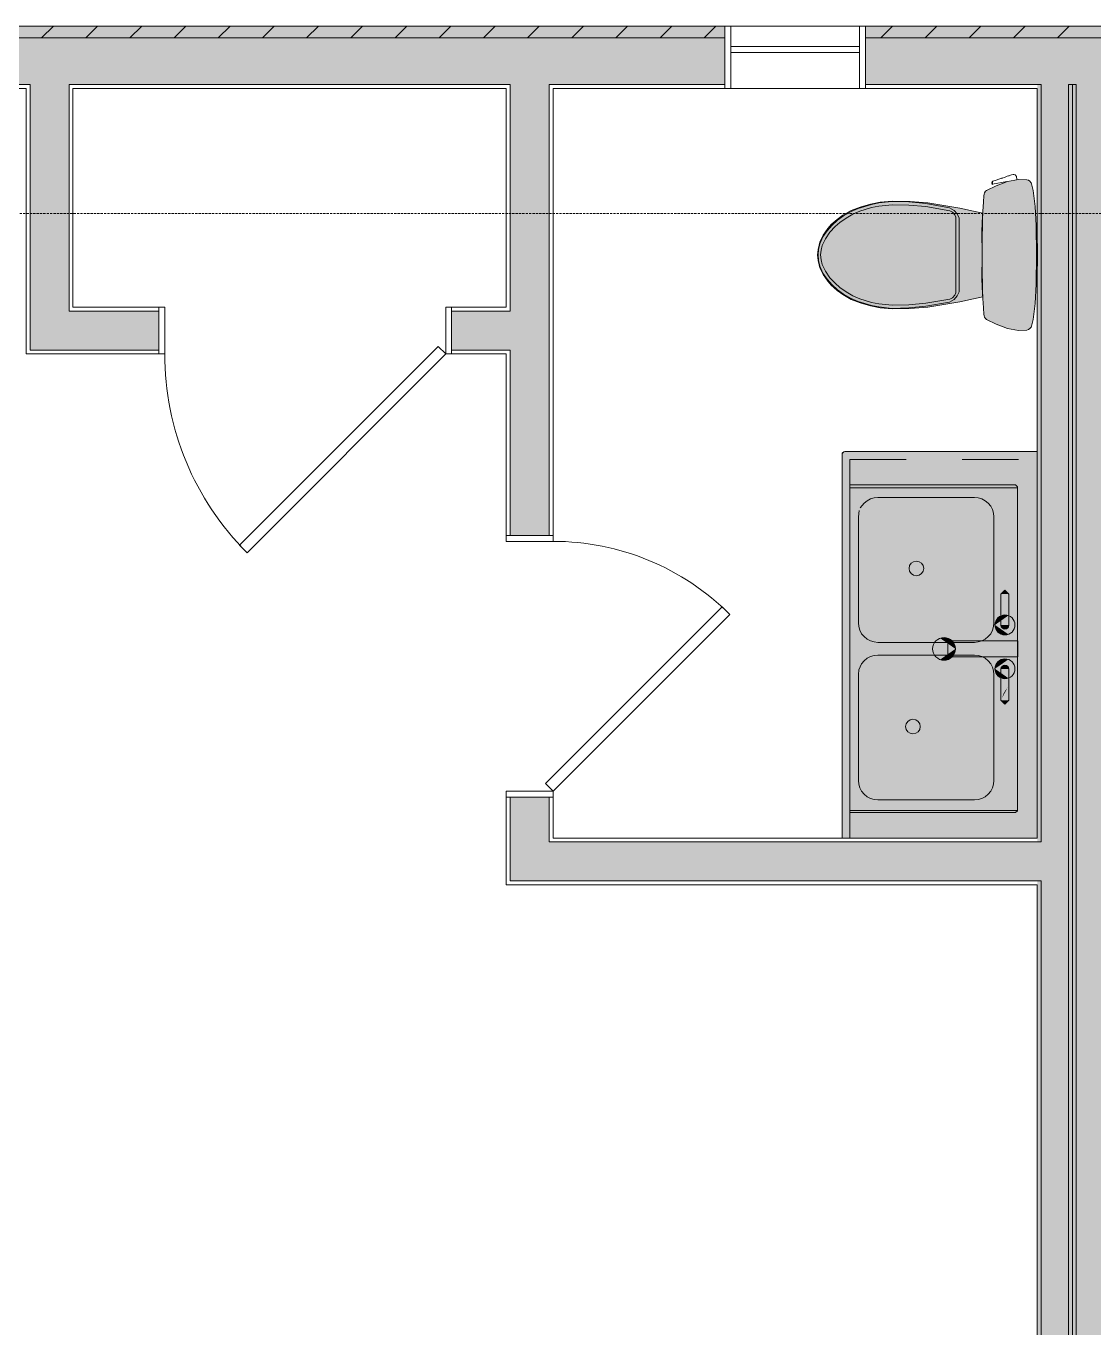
# Model space of a CAD drawing. Header units: inches. Extents: x 99 to 12024, y -5408 to 2559.
# Drawn here: x 8073.6 to 8210.4, y -4565.7 to -4399 of the extents above; entities that cross this region are included whole.
import ezdxf

# ---------------------------------------------------------------- set-up
doc = ezdxf.new("R2010")
doc.units = ezdxf.units.IN
doc.header["$LTSCALE"] = 96
doc.header["$MEASUREMENT"] = 0
doc.linetypes.add('Dash', pattern=[0.22499999999999998, 0.15, -0.075])
doc.linetypes.add('Dot', pattern=[0.15, 0.075, -0.075])
for name, color, linetype, lineweight, true_color in [('Cabinets_  Base', 7, 'Dot', 5, 0xd4b6b5), ('Cabinets_ Countertops', 7, 'Continuous', 5, 0x804040), ('CAD_  Default', 7, 'Continuous', 18, 0x000000), ('Hatch', 7, 'Continuous', 0, 0x919191)]:
    doc.layers.add(name, color=color, linetype=linetype, lineweight=lineweight, true_color=true_color)
for name, color, linetype, lineweight in [('Doors', 5, 'Continuous', 5), ('Fixtures_ Interior', 231, 'Continuous', 0), ('Walls_  Normal', 6, 'Continuous', 13), ('Windows', 5, 'Continuous', 5)]:
    doc.layers.add(name, color=color, linetype=linetype, lineweight=lineweight)

# ---------------------------------------------------------------- blocks, each defined once
blk = doc.blocks.new('Double Sink Wide')
at = {"layer": 'Fixtures_ Interior', "color": 17, "lineweight": 0, "true_color": 0x804040, "transparency": 33554687}
for points in [[(-21.00000000000006, 21.19526962928887), (-20.7501071289019, 21.44516250038703), (20.7501071289019, 21.44516250038703), (21.00000000000006, 21.19526962928887), (21.00000000000006, 0.05803610544137427), (20.94196389455868, 0), (-20.94196389455863, 0), (-21.00000000000003, 0.05803610544140187)], [(1.043057822756339, 21.489781456831), (1.043057822756339, 12.5490711028458), (-1.017602349023434, 12.5490711028458), (-1.017602349023434, 21.489781456831)]]:
    blk.add_lwpolyline(points, close=True, dxfattribs=at)
for points in [[(-6.996164103302362, 19.33899627645303), (-7.499987476498063, 19.8428196496501), (-6.996164103302362, 20.36401624261214), (-3.017696777022138, 20.36401624261214, -0.9830508474576397), (-3.017696777022138, 19.33899627645303)], [(2.61689773807484, 19.33899627645303, -0.9830508474575306), (2.61689773807484, 20.36401624261214), (6.612738284118677, 20.36401624261214), (7.099188437550765, 19.8428196496501), (6.612738284118677, 19.33899627645303)]]:
    blk.add_lwpolyline(points, format="xyb", close=True, dxfattribs=at)
for points in [[(-17.70403043927257, 1.160372627611196), (-16.87676640670048, 1.078893505888004), (-3.311081762230458, 1.078893505888004), (-2.823563710102633, 1.126910030611839), (-2.35478274258702, 1.269114692571179), (-1.922751157355322, 1.50003864485052), (-1.544073164319059, 1.810811178597874), (-1.233298190211542, 2.189491611994185), (-1.002371797572152, 2.621523197225997), (-0.8601695759728614, 3.090306605101659), (-0.8121530512490267, 3.577822216869436), (-0.8121530512490267, 15.94709082062036), (-0.8601695759728614, 16.43460765256816), (-1.002371797572152, 16.9033898402638), (-1.233298190211542, 17.3354214254955), (-1.544073164319059, 17.71410063871178), (-1.922751157355322, 18.02487439263928), (-2.35478274258702, 18.25579956509864), (-2.823563710102633, 18.39800300687796), (-3.311081762230458, 18.44601953160179), (-16.87676640670048, 18.44601953160179), (-17.36428201846826, 18.39800300687796), (-17.8330642061639, 18.25579956509864), (-18.26509701157573, 18.02487439263928), (-18.64377622479202, 17.71410063871178), (-18.95454875853949, 17.3354214254955), (-19.18547515117888, 16.9033898402638), (-19.3276798131381, 16.43460765256816), (-19.37569511768203, 15.94709082062036), (-19.37569511768203, 3.577822216869436), (-19.3276798131381, 3.090306605101659), (-19.18547515117888, 2.621523197225997), (-18.95454875853949, 2.189491611994185), (-18.64377622479202, 1.810811178597874), (-18.02839886046073, 1.305786408160286)], [(1.934759768211904, 1.493184785924655), (2.718353893306755, 1.141306652506273), (3.311079321870409, 1.078893505888004), (16.87676274616041, 1.078893505888004), (17.36428323864828, 1.126910030611839), (17.83306176580385, 1.269114692571179), (18.26509335103566, 1.50003864485052), (18.64377378443197, 1.810811178597874), (18.95454875853949, 2.189491611994185), (19.18547515117888, 2.621523197225997), (19.3276798131381, 3.090306605101659), (19.37569145714195, 3.577822216869436), (19.37569145714195, 15.94709082062036), (19.3276798131381, 16.43460765256816), (19.18547515117888, 16.9033898402638), (18.95454875853949, 17.3354214254955), (18.64377378443197, 17.71410063871178), (18.26509335103566, 18.02487439263928), (17.83306176580385, 18.25579956509864), (17.36428323864828, 18.39800300687796), (16.87676274616041, 18.44601953160179), (3.311079321870409, 18.44601953160179), (2.823563710102633, 18.39800300687796), (2.35478030222697, 18.25579956509864), (1.922748716995272, 18.02487439263928), (1.54407072395901, 17.71410063871178), (1.233295749851493, 17.3354214254955), (1.002369357212103, 16.9033898402638), (0.8601671356128122, 16.43460765256816), (0.8121506108889776, 15.94709082062036), (0.8121506108889776, 3.577822216869436), (0.8601671356128122, 3.090306605101659), (1.002369357212103, 2.621523197225997), (1.233295749851493, 2.189491611994185), (1.54407072395901, 1.810811178597874), (1.922748716995272, 1.500038644850456)]]:
    blk.add_lwpolyline(points, dxfattribs=at)
for centre, radius in [((-3.043756606670286, 19.85150625953281), 1.280501763355301), ((2.573464688661261, 19.85150625953281), 1.276961198707901), ((0.02317909966535581, 12.04906957523167), 1.457378723090983), ((-10.273955016402, 8.505131054812182), 0.9375), ((9.97584368163308, 8.067631054812182), 0.9375)]:
    blk.add_circle(centre, radius, dxfattribs=at)
at = {"layer": 'Fixtures_ Interior', "color": 7, "lineweight": 0, "true_color": 0xffffff, "transparency": 33554687}
for points in [[(-20.7501071289019, 21.44516250038703), (-20.94196389455863, 0), (-20.7501071289019, 21.44516250038703), (-21.00000000000006, 21.19526962928887)], [(-21.00000000000006, 21.19526962928887), (-20.94196389455863, 0), (-21.00000000000006, 21.19526962928887), (-21.00000000000006, 0.05803610544137427)], [(20.94196389455868, 0), (-20.94196389455863, 0), (20.94196389455868, 0), (20.7501071289019, 21.44516250038703)], [(20.7501071289019, 21.44516250038703), (-20.94196389455863, 0), (20.7501071289019, 21.44516250038703), (-20.7501071289019, 21.44516250038703)], [(-7.499987476498063, 19.8428196496501), (-6.996164103302362, 20.36401624261214), (-7.499987476498063, 19.8428196496501), (-6.996164103302362, 19.33899627645303)], [(-6.996164103302362, 19.33899627645303), (-6.996164103302362, 20.36401624261214), (-6.996164103302362, 19.33899627645303), (-3.017696777022138, 19.33899627645303)], [(-3.017696777022138, 19.33899627645303), (-6.996164103302362, 20.36401624261214), (-3.017696777022138, 19.33899627645303), (-3.017696777022138, 20.36401624261214)], [(-3.043756606670286, 18.57100449617735), (-4.247034664598687, 20.28946365616446), (-4.324258370026655, 19.85150625953281), (-4.304804670968224, 20.07386305723855)], [(-3.043756606670286, 18.57100449617735), (-4.024677866893398, 20.6745969271991), (-4.247034664598687, 20.28946365616446), (-4.152703663326974, 20.49175714121054)], [(-3.043756606670286, 18.57100449617735), (-3.684007488347561, 20.96045331618905), (-4.024677866893398, 20.6745969271991), (-3.866847274337488, 20.83242751975502)], [(-3.043756606670286, 18.57100449617735), (-3.266113404377393, 21.11255432383075), (-3.684007488347561, 20.96045331618905), (-3.481714003302841, 21.05478431746121)], [(-3.043756606670286, 18.57100449617735), (-2.821399808964998, 21.11255432383075), (-3.266113404377393, 21.11255432383075), (-3.043756606670286, 21.13200802288782)], [(-3.043756606670286, 18.57100449617735), (-2.403505724993011, 20.96045331618905), (-2.821399808964998, 21.11255432383075), (-2.60579921003955, 21.05478431746121)], [(-3.043756606670286, 18.57100449617735), (-2.062835346448992, 20.6745969271991), (-2.403505724993011, 20.96045331618905), (-2.220665939004903, 20.83242751975502)], [(-3.043756606670286, 18.57100449617735), (-1.840478548741885, 20.28946365616446), (-2.062835346448992, 20.6745969271991), (-1.934809550013597, 20.49175714121054)], [(-3.043756606670286, 18.57100449617735), (-1.763254843315735, 19.85150625953281), (-1.840478548741885, 20.28946365616446), (-1.782708542372347, 20.07386305723855)], [(-2.959552520509533, 20.35970589257965), (-2.513873403826437, 19.85150625953281), (-2.959552520509533, 20.35970589257965), (-3.017696777022138, 20.36401624261214)], [(-2.513873403826437, 19.85150625953281), (-2.714416374956272, 19.44484534260198), (-2.513873403826437, 19.85150625953281), (-3.017696777022138, 20.36401624261214)], [(-2.714416374956272, 19.44484534260198), (-2.959552520509533, 19.34330662648551), (-2.714416374956272, 19.44484534260198), (-3.017696777022138, 20.36401624261214)], [(-3.017696777022138, 19.33899627645303), (-3.017696777022138, 20.36401624261214), (-3.017696777022138, 19.33899627645303), (-2.959552520509533, 19.34330662648551)], [(-2.893791545495333, 20.34662522135829), (-2.830300534944399, 20.32507292742719), (-2.893791545495333, 20.34662522135829), (-2.959552520509533, 20.35970589257965)], [(-2.959552520509533, 20.35970589257965), (-2.830300534944399, 20.32507292742719), (-2.959552520509533, 20.35970589257965), (-2.714416374956272, 20.25816717646364)], [(-2.714416374956272, 20.25816717646364), (-2.582546754494615, 20.10779869335636), (-2.714416374956272, 20.25816717646364), (-2.959552520509533, 20.35970589257965)], [(-2.959552520509533, 20.35970589257965), (-2.582546754494615, 20.10779869335636), (-2.959552520509533, 20.35970589257965), (-2.513873403826437, 19.85150625953281)], [(-2.830300534944399, 20.32507292742719), (-2.770165837649984, 20.29541777651082), (-2.830300534944399, 20.32507292742719), (-2.714416374956272, 20.25816717646364)], [(-2.664006035625789, 20.2139584953801), (-2.582546754494615, 20.10779869335636), (-2.664006035625789, 20.2139584953801), (-2.714416374956272, 20.25816717646364)], [(-2.619797354542243, 20.16354815605007), (-2.582546754494615, 20.10779869335636), (-2.619797354542243, 20.16354815605007), (-2.664006035625789, 20.2139584953801)], [(-2.552891603578246, 20.0476639960624), (-2.531339309647592, 19.98417298551146), (-2.552891603578246, 20.0476639960624), (-2.582546754494615, 20.10779869335636)], [(-2.582546754494615, 20.10779869335636), (-2.531339309647592, 19.98417298551146), (-2.582546754494615, 20.10779869335636), (-2.513873403826437, 19.85150625953281)], [(-1.017602349023434, 21.489781456831), (1.043057822756339, 21.489781456831), (-1.017602349023434, 21.489781456831), (1.043057822756339, 12.5490711028458)], [(1.043057822756339, 12.5490711028458), (-1.017602349023434, 12.5490711028458), (1.043057822756339, 12.5490711028458), (-1.017602349023434, 21.489781456831)], [(2.573464688661261, 18.57454506082456), (1.373513673204798, 20.28825271173616), (1.296503489953466, 19.85150625953281), (1.315903399878152, 20.07324824463956)], [(2.573464688661261, 18.57454506082456), (1.595255658312453, 20.67232109611257), (1.373513673204798, 20.28825271173616), (1.467583850933806, 20.48998685888671)], [(2.573464688661261, 18.57454506082456), (1.934984089306454, 20.95738709726072), (1.595255658312453, 20.67232109611257), (1.752649852081959, 20.82971528988116)], [(2.573464688661261, 18.57454506082456), (2.351722703553605, 21.10906754831592), (1.934984089306454, 20.95738709726072), (2.136718236457455, 21.05145727498837)], [(2.117459599478025, 19.91841201049635), (2.61689773807484, 20.36401624261214), (2.117459599478025, 19.91841201049635), (2.11307436487732, 19.85150625953281)], [(2.11307436487732, 19.85150625953281), (2.61689773807484, 20.36401624261214), (2.11307436487732, 19.85150625953281), (2.117459599478025, 19.78460050856927)], [(2.117459599478025, 19.78460050856927), (2.61689773807484, 20.36401624261214), (2.117459599478025, 19.78460050856927), (2.130540270700294, 19.71883953355416)], [(2.117459599478025, 19.91841201049635), (2.130540270700294, 19.98417298551146), (2.117459599478025, 19.91841201049635), (2.61689773807484, 20.36401624261214)], [(2.152092564630948, 19.65534852300277), (2.130540270700294, 19.71883953355416), (2.152092564630948, 19.65534852300277), (2.61689773807484, 20.36401624261214)], [(2.130540270700294, 19.98417298551146), (2.152092564630948, 20.0476639960624), (2.130540270700294, 19.98417298551146), (2.61689773807484, 20.36401624261214)], [(2.181747715547317, 19.59521382570881), (2.152092564630948, 19.65534852300277), (2.181747715547317, 19.59521382570881), (2.61689773807484, 20.36401624261214)], [(2.152092564630948, 20.0476639960624), (2.181747715547317, 20.10779869335636), (2.152092564630948, 20.0476639960624), (2.61689773807484, 20.36401624261214)], [(2.218998315594945, 19.53946436301555), (2.181747715547317, 19.59521382570881), (2.218998315594945, 19.53946436301555), (2.61689773807484, 20.36401624261214)], [(2.218998315594945, 20.16354815605007), (2.61689773807484, 20.36401624261214), (2.218998315594945, 20.16354815605007), (2.181747715547317, 20.10779869335636)], [(2.218998315594945, 19.53946436301555), (2.61689773807484, 20.36401624261214), (2.218998315594945, 19.53946436301555), (2.263206996678491, 19.48905402368553)], [(2.263206996678491, 20.2139584953801), (2.61689773807484, 20.36401624261214), (2.263206996678491, 20.2139584953801), (2.218998315594945, 20.16354815605007)], [(2.263206996678491, 19.48905402368553), (2.61689773807484, 20.36401624261214), (2.263206996678491, 19.48905402368553), (2.313617336007155, 19.44484534260198)], [(2.313617336007155, 20.25816717646364), (2.61689773807484, 20.36401624261214), (2.313617336007155, 20.25816717646364), (2.263206996678491, 20.2139584953801)], [(2.313617336007155, 19.44484534260198), (2.61689773807484, 20.36401624261214), (2.313617336007155, 19.44484534260198), (2.369366798700867, 19.40759474255435)], [(2.369366798700867, 20.29541777651127), (2.61689773807484, 20.36401624261214), (2.369366798700867, 20.29541777651127), (2.313617336007155, 20.25816717646364)], [(2.573464688661261, 18.57454506082456), (2.795206673768917, 21.10906754831592), (2.351722703553605, 21.10906754831592), (2.573464688661261, 21.12846745824061)], [(2.369366798700867, 19.40759474255435), (2.61689773807484, 20.36401624261214), (2.369366798700867, 19.40759474255435), (2.429501495995282, 19.37793959163798)], [(2.429501495995282, 20.32507292742719), (2.61689773807484, 20.36401624261214), (2.429501495995282, 20.32507292742719), (2.369366798700867, 20.29541777651127)], [(2.429501495995282, 19.37793959163798), (2.61689773807484, 20.36401624261214), (2.429501495995282, 19.37793959163798), (2.558753481562235, 19.34330662648551)], [(2.492992506546216, 20.34662522135875), (2.61689773807484, 20.36401624261214), (2.492992506546216, 20.34662522135875), (2.429501495995282, 20.32507292742719)], [(2.558753481562235, 20.35970589258011), (2.61689773807484, 20.36401624261214), (2.558753481562235, 20.35970589258011), (2.492992506546216, 20.34662522135875)], [(2.558753481562235, 19.34330662648551), (2.61689773807484, 20.36401624261214), (2.558753481562235, 19.34330662648551), (2.61689773807484, 19.33899627645303)], [(2.573464688661261, 18.57454506082456), (3.211945288014249, 20.95738709726072), (2.795206673768917, 21.10906754831592), (3.010211140865067, 21.05145727498837)], [(2.573464688661261, 18.57454506082456), (3.551673719010068, 20.67232109611257), (3.211945288014249, 20.95738709726072), (3.394279525240563, 20.82971528988116)], [(2.573464688661261, 18.57454506082456), (3.773415704117724, 20.28825271173616), (3.551673719010068, 20.67232109611257), (3.679345526388715, 20.48998685888671)], [(2.573464688661261, 18.57454506082456), (3.850425887369056, 19.85150625953281), (3.773415704117724, 20.28825271173616), (3.831025977444369, 20.07324824463956)], [(2.61689773807484, 19.33899627645303), (2.61689773807484, 20.36401624261214), (2.61689773807484, 19.33899627645303), (6.612738284118677, 20.36401624261214)], [(6.612738284118677, 19.33899627645303), (2.61689773807484, 19.33899627645303), (6.612738284118677, 19.33899627645303), (6.612738284118677, 20.36401624261214)], [(6.28133367904411, 19.49942434156344), (5.812350165979296, 19.64168907593864), (6.28133367904411, 19.49942434156344), (5.001292644003115, 20.18362115572324)], [(5.380133714275871, 19.8727133650126), (5.001292644003115, 20.18362115572324), (5.380133714275871, 19.8727133650126), (5.812350165979296, 19.64168907593864)], [(6.612738284118677, 20.36401624261214), (7.099188437550765, 19.8428196496501), (6.612738284118677, 20.36401624261214), (6.612738284118677, 19.33899627645303)], [(20.7501071289019, 21.44516250038703), (21.00000000000006, 21.19526962928887), (20.7501071289019, 21.44516250038703), (20.94196389455868, 0)], [(21.00000000000006, 21.19526962928887), (21.00000000000006, 0.05803610544137427), (21.00000000000006, 21.19526962928887), (20.94196389455868, 0)], [(-3.043756606670286, 18.57100449617735), (-4.324258370026655, 19.85150625953281), (-4.247034664598687, 19.41354886290117), (-4.304804670968224, 19.62914946182661)], [(-3.043756606670286, 18.57100449617735), (-4.247034664598687, 19.41354886290117), (-4.024677866893398, 19.02841559186606), (-4.152703663326974, 19.21125537785508)], [(-3.043756606670286, 18.57100449617735), (-4.024677866893398, 19.02841559186606), (-3.684007488347561, 18.74255920287612), (-3.866847274337488, 18.87058499931015)], [(-3.043756606670286, 18.57100449617735), (-3.684007488347561, 18.74255920287612), (-3.266113404377393, 18.59045819523442), (-3.481714003302841, 18.64822820160441)], [(-3.043756606670286, 18.57100449617735), (-1.840478548741885, 19.41354886290117), (-1.763254843315735, 19.85150625953281), (-1.782708542372347, 19.62914946182661)], [(-3.043756606670286, 18.57100449617735), (-2.062835346448992, 19.02841559186606), (-1.840478548741885, 19.41354886290117), (-1.934809550013597, 19.21125537785508)], [(-3.043756606670286, 18.57100449617735), (-2.403505724993011, 18.74255920287612), (-2.062835346448992, 19.02841559186606), (-2.220665939004903, 18.87058499931015)], [(-3.043756606670286, 18.57100449617735), (-2.821399808964998, 18.59045819523442), (-2.403505724993011, 18.74255920287612), (-2.60579921003955, 18.64822820160441)], [(-2.830300534944399, 19.37793959163844), (-2.959552520509533, 19.34330662648551), (-2.830300534944399, 19.37793959163844), (-2.714416374956272, 19.44484534260198)], [(-2.830300534944399, 19.37793959163844), (-2.893791545495333, 19.35638729770687), (-2.830300534944399, 19.37793959163844), (-2.959552520509533, 19.34330662648551)], [(-2.714416374956272, 19.44484534260198), (-2.770165837649984, 19.40759474255435), (-2.714416374956272, 19.44484534260198), (-2.830300534944399, 19.37793959163844)], [(-2.582546754494615, 19.59521382570881), (-2.714416374956272, 19.44484534260198), (-2.582546754494615, 19.59521382570881), (-2.513873403826437, 19.85150625953281)], [(-2.582546754494615, 19.59521382570881), (-2.664006035625789, 19.48905402368553), (-2.582546754494615, 19.59521382570881), (-2.714416374956272, 19.44484534260198)], [(-2.619797354542243, 19.53946436301555), (-2.664006035625789, 19.48905402368553), (-2.619797354542243, 19.53946436301555), (-2.582546754494615, 19.59521382570881)], [(-2.513873403826437, 19.85150625953281), (-2.531339309647592, 19.71883953355416), (-2.513873403826437, 19.85150625953281), (-2.582546754494615, 19.59521382570881)], [(-2.552891603578246, 19.65534852300323), (-2.582546754494615, 19.59521382570881), (-2.552891603578246, 19.65534852300323), (-2.531339309647592, 19.71883953355416)], [(-2.518258638427142, 19.91841201049635), (-2.513873403826437, 19.85150625953281), (-2.518258638427142, 19.91841201049635), (-2.531339309647592, 19.98417298551146)], [(-2.518258638427142, 19.78460050856927), (-2.531339309647592, 19.71883953355416), (-2.518258638427142, 19.78460050856927), (-2.513873403826437, 19.85150625953281)], [(2.573464688661261, 18.57454506082456), (1.296503489953466, 19.85150625953281), (1.373513673204798, 19.41475980732946), (1.315903399878152, 19.62976427442561)], [(2.573464688661261, 18.57454506082456), (1.373513673204798, 19.41475980732946), (1.595255658312453, 19.0306914229526), (1.467583850933806, 19.21302566017891)], [(2.573464688661261, 18.57454506082456), (1.595255658312453, 19.0306914229526), (1.934984089306454, 18.74562542180445), (1.752649852081959, 18.873297229184)], [(2.573464688661261, 18.57454506082456), (1.934984089306454, 18.74562542180445), (2.351722703553605, 18.59394497074925), (2.136718236457455, 18.6515552440768)], [(2.558753481562235, 19.34330662648551), (2.492992506546216, 19.35638729770687), (2.558753481562235, 19.34330662648551), (2.429501495995282, 19.37793959163798)], [(2.573464688661261, 18.57454506082456), (3.773415704117724, 19.41475980732946), (3.850425887369056, 19.85150625953281), (3.831025977444369, 19.62976427442561)], [(2.573464688661261, 18.57454506082456), (3.551673719010068, 19.0306914229526), (3.773415704117724, 19.41475980732946), (3.679345526388715, 19.21302566017891)], [(2.573464688661261, 18.57454506082456), (3.211945288014249, 18.74562542180445), (3.551673719010068, 19.0306914229526), (3.394279525240563, 18.873297229184)], [(2.573464688661261, 18.57454506082456), (2.795206673768917, 18.59394497074925), (3.211945288014249, 18.74562542180445), (3.010211140865067, 18.6515552440768)], [(0.02317909966535581, 13.50644829832265), (-1.34630893211363, 12.54752245498303), (-1.434199623425627, 12.04906957523167), (-1.412058765909676, 12.30214073466698)], [(0.02317909966535581, 13.50644829832265), (-1.434199623425627, 12.04906957523167), (-1.34630893211363, 11.55061669548031), (-1.412058765909675, 11.79599841579636)], [(0.02317909966535581, 13.50644829832265), (-1.093237772678323, 12.98585456105534), (-1.34630893211363, 12.54752245498303), (-1.238947897466362, 12.77775893677716)], [(0.02317909966535581, 13.50644829832265), (-1.34630893211363, 11.55061669548031), (-1.093237772678323, 11.112284589408), (-1.238947897466362, 11.32038021368618)], [(0.02317909966535581, 13.50644829832265), (-0.7055102618801355, 13.31119657236339), (-1.093237772678323, 12.98585456105534), (-0.9136058861583177, 13.16548644757535)], [(0.02317909966535581, 13.50644829832265), (-1.093237772678323, 11.112284589408), (-0.7055102618801354, 10.78694257809995), (-0.9136058861583176, 10.93265270288799)], [(0.02317909966535581, 13.50644829832265), (-0.2298920597699513, 13.4843074408067), (-0.7055102618801355, 13.31119657236339), (-0.4752737800860021, 13.41855760701066)], [(0.02317909966535581, 13.50644829832265), (-0.7055102618801354, 10.78694257809995), (-0.2298920597699514, 10.61383170965664), (-0.4752737800860021, 10.67958154345268)], [(0.02317909966535581, 13.50644829832265), (-0.2298920597699514, 10.61383170965664), (0.2762502591006624, 10.61383170965664), (0.02317909966535552, 10.59169085214069)], [(0.02317909966535581, 13.50644829832265), (0.2762502591006624, 10.61383170965664), (0.7518684612108463, 10.78694257809995), (0.5216319794167131, 10.67958154345268)], [(0.02317909966535581, 13.50644829832265), (0.7518684612108463, 10.78694257809995), (1.139595972009034, 11.112284589408), (0.9599640854890283, 10.93265270288799)], [(0.02317909966535581, 13.50644829832265), (1.139595972009034, 11.112284589408), (1.39266713144434, 11.55061669548031), (1.285306096797072, 11.32038021368618)], [(0.02317909966535581, 13.50644829832265), (1.39266713144434, 11.55061669548031), (1.480557822756337, 12.04906957523167), (1.458416965240386, 11.79599841579636)], [(0.02317909966535581, 13.50644829832265), (1.480557822756337, 12.04906957523167), (1.39266713144434, 12.54752245498303), (1.458416965240386, 12.30214073466698)], [(0.02317909966535581, 13.50644829832265), (1.39266713144434, 12.54752245498303), (1.139595972009033, 12.98585456105534), (1.285306096797072, 12.77775893677716)], [(0.02317909966535581, 13.50644829832265), (1.139595972009033, 12.98585456105534), (0.7518684612108462, 13.31119657236339), (0.959964085489028, 13.16548644757535)], [(0.02317909966535581, 13.50644829832265), (0.7518684612108462, 13.31119657236339), (0.2762502591006626, 13.4843074408067), (0.5216319794167131, 13.41855760701065)]]:
    blk.add_solid(points, dxfattribs=at)
blk = doc.blocks.new('ADA Toilet')
at = {"layer": 'Fixtures_ Interior', "true_color": 0xffffff, "transparency": 33554687}
h = blk.add_hatch(color=7, dxfattribs=at)
h.dxf.hatch_style = 1
h.paths.add_polyline_path([(-2.364054101943969, 6.809740046024321), (-2.347391843795776, 6.857466662883757), (-2.314676544189453, 6.905904446363448), (-2.277592567443847, 6.936384447574614), (-2.273655550003051, 6.939356256246567), (-2.263622489929199, 6.94336945605278), (-2.234234748840331, 6.953656467437742), (-2.016709266662597, 7.008012448906897), (-1.49824442577362, 7.073620650529862), (-0.872820149421692, 7.106208853363992), (0.08153402519226005, 7.124090453267097), (1.035888199806213, 7.106208853363992), (1.661312476158141, 7.073620650529862), (2.179777317047118, 7.008012448906897), (2.397302799224854, 6.953656467437742), (2.42669054031372, 6.94336945605278), (2.436723600387572, 6.939356256246567), (2.440660617828369, 6.936384447574614), (2.477744594573974, 6.905904446363448), (2.510459894180297, 6.857466662883757), (2.527122152328491, 6.809740046024321), (2.539796766281128, 6.531864080905913), (2.474595077514647, 6.176568846702574), (2.334793533325195, 5.805805019378661), (2.182139333724975, 5.497753812789916), (2.151176834106445, 5.463082842826842), (2.105761607170104, 5.431815492630004), (2.061972007751465, 5.415686511039733), (2.057628643989562, 5.41469589805603), (2.047036872863768, 5.41360366821289), (2.016429850578307, 5.41111447906494), (1.803806443214415, 5.399836824417113), (1.349756032943725, 5.366588248252867), (0.8539734315872184, 5.347208011627196), (0.0815340251922601, 5.35147519302368), (-0.6909053812026974, 5.347208011627196), (-1.186687982559204, 5.366588248252867), (-1.640738392829895, 5.399836824417113), (-1.853361800193787, 5.41111447906494), (-1.883968822479247, 5.41360366821289), (-1.894560593605041, 5.41469589805603), (-1.898903957366943, 5.415686511039733), (-1.942693556785584, 5.431815492630004), (-1.988108783721924, 5.463082842826842), (-2.019071283340454, 5.497753812789916), (-2.171725482940674, 5.805805019378661), (-2.311527027130126, 6.176568846702574), (-2.376728715896606, 6.531864080905913)])
h = blk.add_hatch(color=7, dxfattribs=at)
h.dxf.hatch_style = 1
edge = h.paths.add_edge_path()
edge.add_line((-1.281121208795608, 5.373503274082456), (-1.343532938957214, 5.076291650772093))
edge.add_line((-1.343532938957214, 5.076291650772093), (-1.444472635269165, 4.621733156204223))
edge.add_line((-1.444472635269165, 4.621733156204223), (-1.516303764343262, 4.167174903869628))
edge.add_line((-1.516303764343262, 4.167174903869628), (-1.610588585853576, 3.588080163955688))
edge.add_line((-1.610588585853576, 3.588080163955688), (-1.659915395736694, 3.008985424041748))
edge.add_line((-1.659915395736694, 3.008985424041748), (-1.672920173645019, 2.429890926361083))
edge.add_line((-1.672920173645019, 2.429890926361083), (-1.634108952522278, 2.035581661224366))
edge.add_line((-1.634108952522278, 2.035581661224366), (-1.574545969963074, 1.7259808883667))
edge.add_line((-1.574545969963074, 1.7259808883667), (-1.475663803100586, 1.386078186035157))
edge.add_line((-1.475663803100586, 1.386078186035157), (-1.364005405426026, 1.099007045745849))
edge.add_line((-1.364005405426026, 1.099007045745849), (-1.208201809883118, 0.8209789581298835))
edge.add_line((-1.208201809883118, 0.8209789581298835), (-1.073556322097778, 0.6349239387512206))
edge.add_line((-1.073556322097778, 0.6349239387512206), (-0.904671766281128, 0.4473447875976562))
edge.add_line((-0.904671766281128, 0.4473447875976562), (-0.7739633564949037, 0.3346956558227538))
edge.add_line((-0.7739633564949037, 0.3346956558227538), (-0.5585205960273744, 0.1853690147399911))
edge.add_line((-0.5585205960273744, 0.1853690147399911), (-0.3322065877914425, 0.07721621704101651))
edge.add_line((-0.3322065877914425, 0.07721621704101651), (-0.09646917521953643, 0.02047258758544922))
edge.add_line((-0.09646917521953643, 0.02047258758544921), (0.0815340251922601, 0))
edge.add_line((0.0815340251922601, 0), (0.2595372256040576, 0.02047258758544921))
edge.add_line((0.2595372256040576, 0.02047258758544921), (0.4952746381759645, 0.07721621704101651))
edge.add_line((0.4952746381759645, 0.07721621704101651), (0.7215886464118949, 0.1853690147399911))
edge.add_line((0.7215886464118949, 0.1853690147399911), (0.9370314068794251, 0.3346956558227538))
edge.add_line((0.9370314068794251, 0.3346956558227538), (1.067739816665648, 0.4473447875976562))
edge.add_line((1.067739816665648, 0.4473447875976562), (1.2366243724823, 0.6349239387512206))
edge.add_line((1.2366243724823, 0.6349239387512206), (1.371269860267639, 0.8209789581298835))
edge.add_line((1.371269860267639, 0.8209789581298835), (1.527073455810546, 1.099007045745849))
edge.add_line((1.527073455810546, 1.099007045745849), (1.638731853485107, 1.386078186035157))
edge.add_line((1.638731853485107, 1.386078186035157), (1.737614020347594, 1.7259808883667))
edge.add_line((1.737614020347594, 1.7259808883667), (1.797177002906799, 2.035581661224366))
edge.add_line((1.797177002906799, 2.035581661224366), (1.835988224029541, 2.429890926361083))
edge.add_line((1.835988224029541, 2.429890926361083), (1.822983446121216, 3.008985424041748))
edge.add_line((1.822983446121216, 3.008985424041748), (1.773656636238098, 3.588080163955688))
edge.add_line((1.773656636238098, 3.588080163955688), (1.679371814727782, 4.167174903869628))
edge.add_line((1.679371814727782, 4.167174903869628), (1.607540685653686, 4.621733156204223))
edge.add_line((1.607540685653686, 4.621733156204223), (1.506600989341736, 5.076291650772093))
edge.add_line((1.506600989341736, 5.076291650772093), (1.44418925918013, 5.373503274082456))
edge.add_arc((0.08153402519226094, 45.4302420428841), 40.07990955676836, 268.0516562162248, 271.9483437837752, ccw=False)
at = {"layer": 'Fixtures_ Interior', "color": 17, "true_color": 0x804040, "transparency": 33554687}
blk.add_line((-2.216810424804687, 5.69465470600128), (-2.3040928711257, 6.156852001500676), dxfattribs=at)
for points in [[(-2.364054101943969, 6.809740046024321), (-2.347391843795776, 6.857466662883757), (-2.314676544189453, 6.905904446363448), (-2.277592567443847, 6.936384447574614), (-2.273655550003051, 6.939356256246567), (-2.263622489929199, 6.94336945605278), (-2.234234748840331, 6.953656467437742), (-2.016709266662597, 7.008012448906897), (-1.49824442577362, 7.073620650529862), (-0.872820149421692, 7.106208853363992), (0.08153402519226005, 7.124090453267097), (1.035888199806213, 7.106208853363992), (1.661312476158141, 7.073620650529862), (2.179777317047118, 7.008012448906897), (2.397302799224854, 6.953656467437742), (2.42669054031372, 6.94336945605278), (2.436723600387572, 6.939356256246567), (2.440660617828369, 6.936384447574614), (2.477744594573974, 6.905904446363448), (2.510459894180297, 6.857466662883757), (2.527122152328491, 6.809740046024321), (2.539796766281128, 6.531864080905913), (2.474595077514647, 6.176568846702574), (2.334793533325195, 5.805805019378661), (2.182139333724975, 5.497753812789916), (2.151176834106445, 5.463082842826842), (2.105761607170104, 5.431815492630004), (2.061972007751465, 5.415686511039733), (2.057628643989562, 5.41469589805603), (2.047036872863768, 5.41360366821289), (2.016429850578307, 5.41111447906494), (1.803806443214415, 5.399836824417113), (1.349756032943725, 5.366588248252867), (0.8539734315872184, 5.347208011627196), (0.0815340251922601, 5.35147519302368), (-0.6909053812026974, 5.347208011627196), (-1.186687982559204, 5.366588248252867), (-1.640738392829895, 5.399836824417113), (-1.853361800193787, 5.41111447906494), (-1.883968822479247, 5.41360366821289), (-1.894560593605041, 5.41469589805603), (-1.898903957366943, 5.415686511039733), (-1.942693556785584, 5.431815492630004), (-1.988108783721924, 5.463082842826842), (-2.019071283340454, 5.497753812789916), (-2.171725482940674, 5.805805019378661), (-2.311527027130126, 6.176568846702574), (-2.376728715896606, 6.531864080905913)], [(-0.7060183758735653, 0.308559169769287), (-0.8906255669593811, 0.4712207527160653), (-1.04830883216858, 0.6463791503906258), (-1.192682408332824, 0.8459217185974119), (-1.333169714927674, 1.091336486816406), (-1.43040094089508, 1.317396331787109), (-1.560576013565063, 1.749882045745849), (-1.609572538375855, 1.991588706970215), (-1.655749831199646, 2.418867374420167), (-1.641678136825562, 2.969285327911376), (-1.588795342445373, 3.519678089141845), (-1.450314575195312, 4.295952896118163), (-1.36718035697937, 4.438395994186401), (-1.25138182926178, 4.543424951553344), (-1.113027992248535, 4.602327606201171), (1.276096042633057, 4.602327606201171), (1.414449879646299, 4.543424951553344), (1.53024840736389, 4.438395994186401), (1.613382625579834, 4.295952896118163), (1.751863392829895, 3.519678089141845), (1.804746187210082, 2.969285327911376), (1.818817881584167, 2.418867374420167), (1.772640588760375, 1.991588706970215), (1.723644063949584, 1.749882045745849), (1.593468991279601, 1.317396331787109), (1.496237765312194, 1.091336486816406), (1.355750458717345, 0.8459217185974119), (1.2113768825531, 0.6463791503906258), (1.053693617343902, 0.4712207527160653), (0.8690864262580863, 0.308559169769287), (0.6688074083328239, 0.1695448837280273), (0.4452620356082918, 0.07655588912963866), (0.2633980304002755, 0.03566158294677733), (0.0815340251922601, 0.01775473022460937), (-0.1003299800157544, 0.03566158294677733), (-0.2821939852237707, 0.07655588912963866), (-0.5057393579483037, 0.1695448837280273)]]:
    blk.add_lwpolyline(points, close=True, dxfattribs=at)
for points in [[(0.9012120554687529, 7.108732261333059), (0.8577072153091422, 7.137095253884793), (0.8378698239326469, 7.137400051474572), (0.08153402519226005, 7.14811885124445), (-0.6748017735481259, 7.137400051474572), (-0.6946391649246216, 7.137095253884793), (-0.7381440050842311, 7.108732261333059)], [(-2.367994570386471, 6.484270217414072), (-2.467178136825561, 6.465519232749938), (-2.513710906982421, 6.442405272960661), (-2.529636775970459, 6.426327039241789), (-2.539796766281127, 6.383909025192259), (-2.537637741088867, 6.374866638660431), (-2.520035617828368, 6.307912271022795), (-2.499715637207031, 6.239789430618285), (-2.47672866821289, 6.169101279258727), (-2.496565877914429, 6.229731057167052)], [(-2.53724591597569, 6.373376227402139), (-2.535275482177733, 6.365240046024321), (-2.532951719574078, 6.357042106777784)], [(-2.410231273651123, 5.977077268600462), (-2.451887403488159, 6.096685883522032), (-2.47672866821289, 6.169101279258727)], [(-2.29311196899414, 5.692673480033873), (-2.266619884490966, 5.685231225967406), (-2.216810424804687, 5.69465470600128), (-2.214371862411499, 5.681700675964356), (-2.264130695343017, 5.672302630424499), (-2.291816505432128, 5.683707215309142), (-2.315616409301757, 5.704916313171386), (-2.35498634147644, 5.803290395736693), (-2.422686128937075, 6.012839303999078)]]:
    blk.add_lwpolyline(points, dxfattribs=at)
blk.add_lwpolyline([(-1.281121208795608, 5.373503274082456), (-1.343532938957214, 5.076291650772093), (-1.444472635269165, 4.621733156204223), (-1.516303764343262, 4.167174903869628), (-1.610588585853576, 3.588080163955688), (-1.659915395736694, 3.008985424041748), (-1.672920173645019, 2.429890926361083), (-1.634108952522278, 2.035581661224366), (-1.574545969963074, 1.7259808883667), (-1.475663803100586, 1.386078186035157), (-1.364005405426026, 1.099007045745849), (-1.208201809883118, 0.8209789581298835), (-1.073556322097778, 0.6349239387512206), (-0.904671766281128, 0.4473447875976562), (-0.7739633564949037, 0.3346956558227538), (-0.5585205960273744, 0.1853690147399911), (-0.3322065877914425, 0.07721621704101651), (-0.09646917521953643, 0.02047258758544921), (0.0815340251922601, 0), (0.2595372256040576, 0.02047258758544921), (0.4952746381759645, 0.07721621704101651), (0.7215886464118949, 0.1853690147399911), (0.9370314068794251, 0.3346956558227538), (1.067739816665648, 0.4473447875976562), (1.2366243724823, 0.6349239387512206), (1.371269860267639, 0.8209789581298835), (1.527073455810546, 1.099007045745849), (1.638731853485107, 1.386078186035157), (1.737614020347594, 1.7259808883667), (1.797177002906799, 2.035581661224366), (1.835988224029541, 2.429890926361083), (1.822983446121216, 3.008985424041748), (1.773656636238098, 3.588080163955688), (1.679371814727782, 4.167174903869628), (1.607540685653686, 4.621733156204223), (1.506600989341736, 5.076291650772093), (1.44418925918013, 5.373503274082456, -0.01700414557459191)], format="xyb", close=True, dxfattribs=at)
at = {"layer": 'Fixtures_ Interior', "transparency": 33554687}
for points in [[(1.519427968025207, 4.303852365493774), (1.652549445152282, 3.526002557754516), (1.701419039726257, 2.974035037994384), (1.713280839920042, 2.422042568206788), (1.672513827323913, 1.993239768981934), (1.624177630424499, 1.751863513946534), (1.506347007751465, 1.371777702331544), (1.408226785659789, 1.146175193786622), (1.282928595542907, 0.9274303092956551), (1.13858045387268, 0.7280655403137215), (1.002639623641967, 0.5771387062072761), (0.8261096405982972, 0.4042408294677742), (0.6076696066856376, 0.2574038619995126), (0.3922776243686678, 0.1534668922424316), (0.2369058247804644, 0.116636775970459), (0.0815340251922601, 0.1010156364440927), (-0.07383777439594329, 0.116636775970459), (-0.2292095739841467, 0.1534668922424316), (-0.4446015563011175, 0.2574038619995126), (-0.6630415902137753, 0.4042408294677742), (-0.8395715732574468, 0.5771387062072761), (-0.9755124034881592, 0.7280655403137215), (-1.119860545158386, 0.9274303092956551), (-1.245158735275269, 1.146175193786622), (-1.343278957366943, 1.371777702331544), (-1.461109580039978, 1.751863513946534), (-1.509445776939392, 1.993239768981934), (-1.550212789535522, 2.422042568206788), (-1.538350989341736, 2.974035037994384), (-1.48950682926178, 3.526002557754516), (-1.356359917640686, 4.303852365493774)], [(1.518920004844664, 4.306519353866577), (1.473809628486632, 4.389729633331298), (1.389430815696716, 4.466336149215699), (1.308328571319579, 4.497882915496826), (0.08153402519226005, 4.498517808914183), (-1.145260520935058, 4.497882915496826), (-1.226362765312195, 4.466336149215699), (-1.310716143608094, 4.389729633331298), (-1.355851954460144, 4.306519353866577)]]:
    blk.add_lwpolyline(points, dxfattribs=at)

msp = doc.modelspace()

# ---------------------------------------------------------------- linework, layer by layer
at = {"layer": 'Cabinets_  Base', "transparency": 33554687}
for p, q in [((8179.116091057205, -4454.499997086246), (8203.116091057205, -4454.499997086246)), ((8179.116091057205, -4502.999997086246), (8179.116091057205, -4454.499997086246)), ((8203.116091057205, -4502.999997086246), (8179.116091057205, -4502.999997086246))]:
    msp.add_line(p, q, dxfattribs=at)
msp.add_lwpolyline([(8203.116091057205, -4454.499997086246), (8203.116091057205, -4502.999997086246), (8179.116091057205, -4502.999997086246), (8179.116091057205, -4454.499997086246)], close=True, dxfattribs=at)
at = {"layer": 'Cabinets_  Base', "color": 252, "true_color": 0x949494, "transparency": 33554623}
for points in [[(8179.116091057205, -4454.499997086246), (8203.116091057205, -4454.499997086246), (8179.116091057205, -4454.499997086246), (8203.116091057205, -4502.999997086246)], [(8203.116091057205, -4502.999997086246), (8179.116091057205, -4502.999997086246), (8203.116091057205, -4502.999997086246), (8179.116091057205, -4454.499997086246)]]:
    msp.add_solid(points, dxfattribs=at)
at = {"layer": 'Cabinets_ Countertops', "transparency": 33554687}
msp.add_lwpolyline([(8203.116091057205, -4453.499997086246), (8203.116091057205, -4502.999997086246), (8178.116091057205, -4502.999997086246), (8178.116091057205, -4453.853550476839, -0.414213562373095), (8178.469644447799, -4453.499997086246)], format="xyb", close=True, dxfattribs=at)
msp.add_lwpolyline([(8179.126309600374, -4499.49080460813), (8200.565617015407, -4499.49080460813), (8200.565617015407, -4458.143029249311), (8179.126309600374, -4458.143029249311)], close=True, dxfattribs=at)
at = {"layer": 'CAD_  Default', "transparency": 33554687}
msp.add_lwpolyline([(8203.116091057205, -4453.499997086246), (8203.116091057205, -4502.999997086246), (8178.116091057205, -4502.999997086246), (8178.116091057205, -4453.853550476839, -0.414213562373095), (8178.469644447799, -4453.499997086246)], format="xyb", close=True, dxfattribs=at)
msp.add_lwpolyline([(8179.126309600374, -4499.49080460813), (8200.565617015407, -4499.49080460813), (8200.565617015407, -4458.143029249311), (8179.126309600374, -4458.143029249311)], close=True, dxfattribs=at)
at = {"layer": 'CAD_  Default', "color": 252, "true_color": 0x949494, "transparency": 33554623}
for points in [[(8178.469644447799, -4453.499997086246), (8178.116091057205, -4453.853550476839), (8178.469644447799, -4453.499997086246), (8178.423496469977, -4453.503021784514)], [(8178.116091057205, -4453.853550476839), (8178.469644447799, -4453.499997086246), (8178.116091057205, -4453.853550476839), (8179.126309600374, -4458.143029249311)], [(8178.116091057205, -4453.853550476839), (8178.143003706579, -4453.718251451803), (8178.116091057205, -4453.853550476839), (8178.423496469977, -4453.503021784514)], [(8178.119115755473, -4453.807402499018), (8178.143003706579, -4453.718251451803), (8178.119115755473, -4453.807402499018), (8178.116091057205, -4453.853550476839)], [(8178.116091057205, -4502.999997086246), (8178.116091057205, -4453.853550476839), (8178.116091057205, -4502.999997086246), (8179.126309600374, -4458.143029249311)], [(8178.119115755473, -4453.807402499018), (8178.128138096852, -4453.762044125893), (8178.119115755473, -4453.807402499018), (8178.143003706579, -4453.718251451803)], [(8178.143003706579, -4453.718251451803), (8178.334345422762, -4453.52690973562), (8178.143003706579, -4453.718251451803), (8178.423496469977, -4453.503021784514)], [(8178.292867752501, -4453.547364258991), (8178.334345422762, -4453.52690973562), (8178.292867752501, -4453.547364258991), (8178.143003706579, -4453.718251451803)], [(8178.143003706579, -4453.718251451803), (8178.16345822995, -4453.676773781543), (8178.143003706579, -4453.718251451803), (8178.292867752501, -4453.547364258991)], [(8178.219644447799, -4453.603550476839), (8178.292867752501, -4453.547364258991), (8178.219644447799, -4453.603550476839), (8178.16345822995, -4453.676773781543)], [(8178.1891516844, -4453.63832080955), (8178.219644447799, -4453.603550476839), (8178.1891516844, -4453.63832080955), (8178.16345822995, -4453.676773781543)], [(8178.25441478051, -4453.573057713441), (8178.292867752501, -4453.547364258991), (8178.25441478051, -4453.573057713441), (8178.219644447799, -4453.603550476839)], [(8178.334345422762, -4453.52690973562), (8178.378138096852, -4453.512044125893), (8178.334345422762, -4453.52690973562), (8178.423496469977, -4453.503021784514)], [(8178.469644447799, -4453.499997086246), (8200.565617015407, -4458.143029249311), (8178.469644447799, -4453.499997086246), (8179.126309600374, -4458.143029249311)], [(8203.116091057205, -4453.499997086246), (8200.565617015407, -4458.143029249311), (8203.116091057205, -4453.499997086246), (8178.469644447799, -4453.499997086246)], [(8203.116091057205, -4453.499997086246), (8203.116091057205, -4502.999997086246), (8203.116091057205, -4453.499997086246), (8200.565617015407, -4458.143029249311)], [(8179.126309600374, -4458.143029249311), (8179.126309600374, -4499.49080460813), (8179.126309600374, -4458.143029249311), (8178.116091057205, -4502.999997086246)], [(8203.116091057205, -4502.999997086246), (8200.565617015407, -4499.49080460813), (8203.116091057205, -4502.999997086246), (8200.565617015407, -4458.143029249311)], [(8178.116091057205, -4502.999997086246), (8179.126309600374, -4499.49080460813), (8178.116091057205, -4502.999997086246), (8200.565617015407, -4499.49080460813)], [(8203.116091057205, -4502.999997086246), (8178.116091057205, -4502.999997086246), (8203.116091057205, -4502.999997086246), (8200.565617015407, -4499.49080460813)]]:
    msp.add_solid(points, dxfattribs=at)
at = {"layer": 'Doors', "linetype": 'Dash', "ltscale": 0.02, "transparency": 33554687}
msp.add_line((7915.116091057205, -4422.999997086246), (9355.116091057203, -4422.999997086246), dxfattribs=at)
at = {"layer": 'Doors', "transparency": 33554687}
for p, q in [((8090.616091057205, -4434.999997086246), (8091.366091057205, -4434.999997086246)), ((8090.616091057205, -4440.999997086246), (8090.616091057205, -4434.999997086246)), ((8091.366091057205, -4440.999997086246), (8091.366091057205, -4434.999997086246)), ((8127.366091057205, -4434.999997086246), (8128.116091057205, -4434.999997086246)), ((8127.366091057205, -4440.999997086246), (8127.366091057205, -4434.999997086246)), ((8128.116091057205, -4440.999997086246), (8128.116091057205, -4434.999997086246)), ((8126.393819233073, -4440.027725262114), (8100.937975110358, -4465.48356938483)), ((8126.393819233073, -4440.027725262114), (8127.366091057205, -4440.999997086246)), ((8090.616091057205, -4440.999997086246), (8091.366091057205, -4440.999997086246)), ((8127.366091057205, -4440.999997086246), (8101.91024693449, -4466.455841208962)), ((8127.366091057205, -4440.999997086246), (8128.116091057205, -4440.999997086246)), ((8101.91024693449, -4466.455841208962), (8100.937975110358, -4465.48356938483)), ((8135.116091057205, -4464.999997086246), (8135.116091057205, -4464.249997086246)), ((8141.116091057205, -4464.249997086246), (8135.116091057205, -4464.249997086246)), ((8141.116091057205, -4464.999997086246), (8135.116091057205, -4464.999997086246)), ((8141.116091057205, -4464.999997086246), (8141.116091057205, -4464.249997086246)), ((8140.143819233073, -4496.027725262114), (8162.771236231043, -4473.400308264145)), ((8163.743508055174, -4474.372580088277), (8162.771236231043, -4473.400308264145)), ((8141.116091057205, -4496.999997086246), (8163.743508055174, -4474.372580088277)), ((8135.116091057205, -4497.749997086246), (8135.116091057205, -4496.999997086246)), ((8141.116091057205, -4496.999997086246), (8135.116091057205, -4496.999997086246)), ((8140.143819233073, -4496.027725262114), (8141.116091057205, -4496.999997086246)), ((8141.116091057205, -4497.749997086246), (8141.116091057205, -4496.999997086246)), ((8141.116091057205, -4497.749997086246), (8135.116091057205, -4497.749997086246))]:
    msp.add_line(p, q, dxfattribs=at)
for centre, radius, start, end in [((8127.366091057205, -4440.999997086246), 36, 180, 225), ((8141.116091057205, -4496.999997086246), 32, 45, 90)]:
    msp.add_arc(centre, radius, start, end, dxfattribs=at)
at = {"layer": 'Hatch', "color": 1, "transparency": 33554687}
for p, q in [((8075.606856341217, -4400.499997086245), (8077.106856341217, -4398.999997086245)), ((8081.26371059071, -4400.499997086245), (8082.76371059071, -4398.999997086245)), ((8086.920564840202, -4400.499997086245), (8088.420564840202, -4398.999997086245)), ((8092.577419089695, -4400.499997086245), (8094.077419089695, -4398.999997086245)), ((8098.234273339187, -4400.499997086245), (8099.734273339187, -4398.999997086245)), ((8103.891127588679, -4400.499997086245), (8105.391127588679, -4398.999997086245)), ((8109.547981838172, -4400.499997086245), (8111.047981838172, -4398.999997086245)), ((8115.204836087664, -4400.499997086245), (8116.704836087664, -4398.999997086245)), ((8120.861690337157, -4400.499997086245), (8122.361690337157, -4398.999997086245)), ((8126.518544586649, -4400.499997086245), (8128.018544586649, -4398.999997086245)), ((8132.175398836142, -4400.499997086245), (8133.675398836142, -4398.999997086245)), ((8137.832253085634, -4400.499997086245), (8139.332253085634, -4398.999997086245)), ((8143.489107335126, -4400.499997086245), (8144.989107335126, -4398.999997086245)), ((8149.145961584619, -4400.499997086245), (8150.645961584619, -4398.999997086245)), ((8154.802815834111, -4400.499997086245), (8156.302815834111, -4398.999997086245)), ((8160.459670083604, -4400.499997086245), (8161.959670083604, -4398.999997086245)), ((8183.087087081572, -4400.499997086245), (8184.587087081572, -4398.999997086245)), ((8188.743941331065, -4400.499997086245), (8190.243941331065, -4398.999997086245)), ((8194.400795580557, -4400.499997086245), (8195.900795580557, -4398.999997086245)), ((8200.05764983005, -4400.499997086245), (8201.55764983005, -4398.999997086245)), ((8205.714504079542, -4400.499997086245), (8207.214504079542, -4398.999997086245))]:
    msp.add_line(p, q, dxfattribs=at)
at = {"layer": 'Walls_  Normal', "transparency": 33554687}
for p, q in [((7999.116091057205, -4398.999997086245), (8163.116091057205, -4398.999997086245)), ((7999.116091057205, -4400.499997086245), (8163.116091057205, -4400.499997086245)), ((8163.116091057205, -4398.999997086245), (8163.116091057205, -4406.999997086245)), ((8163.116091057205, -4400.499997086245), (8163.116091057205, -4406.499997086245)), ((8181.116091057205, -4398.999997086245), (8249.116091057205, -4398.999997086245)), ((8181.116091057205, -4398.999997086245), (8181.116091057205, -4406.999997086245)), ((8181.116091057205, -4400.499997086245), (8249.116091057205, -4400.499997086245)), ((8181.116091057205, -4400.499997086245), (8181.116091057205, -4406.499997086245)), ((7999.116091057205, -4406.499997086245), (8074.116091057205, -4406.499997086245)), ((7999.116091057205, -4406.999997086245), (8073.616091057205, -4406.999997086245)), ((8073.616091057205, -4440.999997086246), (8073.616091057205, -4406.999997086245)), ((8074.116091057205, -4440.499997086246), (8074.116091057205, -4406.499997086245)), ((8079.116091057205, -4435.499997086246), (8079.116091057205, -4406.499997086245)), ((8079.116091057205, -4406.499997086245), (8135.616091057205, -4406.499997086245)), ((8079.616091057205, -4434.999997086246), (8079.616091057205, -4406.999997086245)), ((8079.616091057205, -4406.999997086245), (8135.116091057205, -4406.999997086245)), ((8135.116091057205, -4406.999997086245), (8135.116091057205, -4434.999997086246)), ((8135.616091057205, -4406.499997086245), (8135.616091057205, -4435.499997086246)), ((8140.616091057205, -4406.499997086245), (8140.616091057205, -4464.249997086246)), ((8140.616091057205, -4406.499997086245), (8163.116091057205, -4406.499997086245)), ((8141.116091057205, -4406.999997086245), (8141.116091057205, -4464.249997086246)), ((8141.116091057205, -4406.999997086245), (8163.116091057205, -4406.999997086245)), ((8181.116091057205, -4406.499997086245), (8203.616091057205, -4406.499997086245)), ((8181.116091057205, -4406.999997086245), (8203.116091057205, -4406.999997086245)), ((8203.116091057205, -4406.999997086245), (8203.116091057205, -4502.999997086246)), ((8203.616091057205, -4406.499997086245), (8203.616091057205, -4503.499997086246)), ((8207.616091057205, -4406.499997086245), (8207.116091057205, -4406.499997086245)), ((8207.116091057205, -4406.499997086245), (8207.116091057205, -4775.499997086245)), ((8207.116091057205, -4406.499997086245), (8208.116091057205, -4406.499997086245)), ((8208.116091057205, -4406.499997086245), (8207.616091057205, -4406.499997086245)), ((8207.616091057205, -4406.499997086245), (8207.616091057205, -4775.499997086245)), ((8208.116091057205, -4406.499997086245), (8208.116091057205, -4775.499997086245)), ((8090.616091057205, -4435.499997086246), (8079.116091057205, -4435.499997086246)), ((8090.616091057205, -4434.999997086246), (8079.616091057205, -4434.999997086246)), ((8090.616091057205, -4440.999997086246), (8090.616091057205, -4434.999997086246)), ((8090.616091057205, -4440.499997086246), (8090.616091057205, -4435.499997086246)), ((8128.116091057205, -4440.999997086246), (8128.116091057205, -4434.999997086246)), ((8135.116091057205, -4434.999997086246), (8128.116091057205, -4434.999997086246)), ((8128.116091057205, -4440.499997086246), (8128.116091057205, -4435.499997086246)), ((8135.616091057205, -4435.499997086246), (8128.116091057205, -4435.499997086246)), ((8074.116091057205, -4440.499997086246), (8079.116091057205, -4440.499997086246)), ((8090.616091057205, -4440.499997086246), (8079.116091057205, -4440.499997086246)), ((8135.616091057205, -4440.499997086246), (8128.116091057205, -4440.499997086246)), ((8135.616091057205, -4440.499997086246), (8135.616091057205, -4464.249997086246)), ((8090.616091057205, -4440.999997086246), (8073.616091057205, -4440.999997086246)), ((8135.116091057205, -4440.999997086246), (8128.116091057205, -4440.999997086246)), ((8135.116091057205, -4440.999997086246), (8135.116091057205, -4464.249997086246)), ((8141.116091057205, -4464.249997086246), (8135.116091057205, -4464.249997086246)), ((8140.616091057205, -4464.249997086246), (8135.616091057205, -4464.249997086246)), ((8141.116091057205, -4497.749997086246), (8135.116091057205, -4497.749997086246)), ((8135.116091057205, -4497.749997086246), (8135.116091057205, -4508.999997086246)), ((8140.616091057205, -4497.749997086246), (8135.616091057205, -4497.749997086246)), ((8135.616091057205, -4497.749997086246), (8135.616091057205, -4508.499997086246)), ((8140.616091057205, -4497.749997086246), (8140.616091057205, -4503.499997086246)), ((8141.116091057205, -4497.749997086246), (8141.116091057205, -4502.999997086246)), ((8140.616091057205, -4503.499997086246), (8203.616091057205, -4503.499997086246)), ((8141.116091057205, -4502.999997086246), (8203.116091057205, -4502.999997086246)), ((8135.616091057205, -4508.499997086246), (8140.616091057205, -4508.499997086246)), ((8140.616091057205, -4508.499997086246), (8203.616091057205, -4508.499997086246)), ((8203.616091057205, -4508.499997086246), (8203.616091057205, -4775.499997086245)), ((8135.116091057205, -4508.999997086246), (8203.116091057205, -4508.999997086246)), ((8203.116091057205, -4508.999997086246), (8203.116091057205, -4774.999997086245))]:
    msp.add_line(p, q, dxfattribs=at)
at = {"layer": 'Walls_  Normal', "color": 252, "true_color": 0x949494, "transparency": 33554687}
for points in [[(7999.116091057205, -4398.999997086245), (8163.116091057205, -4398.999997086245), (7999.116091057205, -4400.499997086245), (8163.116091057205, -4400.499997086245)], [(7999.116091057205, -4400.499997086245), (8163.116091057205, -4400.499997086245), (7999.116091057205, -4406.499997086245), (8163.116091057205, -4406.499997086245)], [(8181.116091057205, -4398.999997086245), (8249.116091057205, -4398.999997086245), (8181.116091057205, -4400.499997086245), (8249.116091057205, -4400.499997086245)], [(8181.116091057205, -4400.499997086245), (8249.116091057205, -4400.499997086245), (8181.116091057205, -4406.499997086245), (8249.116091057205, -4406.499997086245)], [(8074.116091057205, -4440.499997086246), (8074.116091057205, -4406.499997086245), (8079.116091057205, -4440.499997086246), (8079.116091057205, -4406.499997086245)], [(8140.616091057205, -4406.499997086245), (8140.616091057205, -4464.249997086246), (8135.616091057205, -4406.499997086245), (8135.616091057205, -4464.249997086246)], [(8207.116091057205, -4406.499997086245), (8207.116091057205, -4775.499997086245), (8203.616091057205, -4406.499997086245), (8203.616091057205, -4775.499997086245)], [(8207.616091057205, -4406.499997086245), (8207.616091057205, -4775.499997086245), (8207.116091057205, -4406.499997086245), (8207.116091057205, -4775.499997086245)], [(8208.116091057205, -4406.499997086245), (8208.116091057205, -4775.499997086245), (8207.616091057205, -4406.499997086245), (8207.616091057205, -4775.499997086245)], [(8211.616091057205, -4406.499997086245), (8211.616091057205, -4775.499997086245), (8208.116091057205, -4406.499997086245), (8208.116091057205, -4775.499997086245)], [(8090.616091057205, -4440.499997086246), (8079.116091057205, -4440.499997086246), (8090.616091057205, -4435.499997086246), (8079.116091057205, -4435.499997086246)], [(8135.616091057205, -4440.499997086246), (8128.116091057205, -4440.499997086246), (8135.616091057205, -4435.499997086246), (8128.116091057205, -4435.499997086246)], [(8140.616091057205, -4497.749997086246), (8140.616091057205, -4508.499997086246), (8135.616091057205, -4497.749997086246), (8135.616091057205, -4508.499997086246)], [(8140.616091057205, -4503.499997086246), (8203.616091057205, -4503.499997086246), (8140.616091057205, -4508.499997086246), (8203.616091057205, -4508.499997086246)]]:
    msp.add_solid(points, dxfattribs=at)
at = {"layer": 'Walls_  Normal', "color": 236, "true_color": 0x7a003d, "transparency": 33554687}
for points in [[(8203.616091057205, -4406.499997086245), (8203.616091057205, -4503.499997086246), (8203.116091057205, -4406.499997086245), (8203.116091057205, -4503.499997086246)], [(8203.616091057205, -4508.499997086246), (8203.616091057205, -4775.499997086245), (8203.116091057205, -4508.499997086246), (8203.116091057205, -4775.499997086245)]]:
    msp.add_solid(points, dxfattribs=at)
at = {"layer": 'Windows', "transparency": 33554687}
for p, q in [((8163.116091057205, -4398.999997086245), (8181.116091057205, -4398.999997086245)), ((8163.866091057205, -4398.999997086245), (8163.116091057205, -4398.999997086245)), ((8163.116091057205, -4398.999997086245), (8163.116091057205, -4406.999997086245)), ((8163.866091057205, -4398.999997086245), (8163.866091057205, -4406.999997086245)), ((8181.116091057205, -4398.999997086245), (8180.366091057205, -4398.999997086245)), ((8180.366091057205, -4398.999997086245), (8180.366091057205, -4406.999997086245)), ((8181.116091057205, -4398.999997086245), (8181.116091057205, -4406.999997086245)), ((8180.366091057205, -4401.599997086245), (8163.866091057205, -4401.599997086245)), ((8180.366091057205, -4402.399997086245), (8163.866091057205, -4402.399997086245)), ((8163.116091057205, -4406.999997086245), (8181.116091057205, -4406.999997086245)), ((8163.866091057205, -4406.999997086245), (8163.116091057205, -4406.999997086245)), ((8181.116091057205, -4406.999997086245), (8180.366091057205, -4406.999997086245))]:
    msp.add_line(p, q, dxfattribs=at)

# ---------------------------------------------------------------- block references
at = {"layer": 'Fixtures_ Interior', "transparency": 33554687, "xscale": 3.938678414096916, "yscale": 3.938678414096916, "zscale": 3.938678414096916, "rotation": 270}
msp.add_blockref('ADA Toilet', (8174.973890855457, -4427.999997086245), dxfattribs=at)
at = {"layer": 'Fixtures_ Interior', "transparency": 33554687, "rotation": 270}
msp.add_blockref('Double Sink Wide', (8179.126309600374, -4478.749997086246), dxfattribs=at)

doc.saveas('drawing.dxf')
